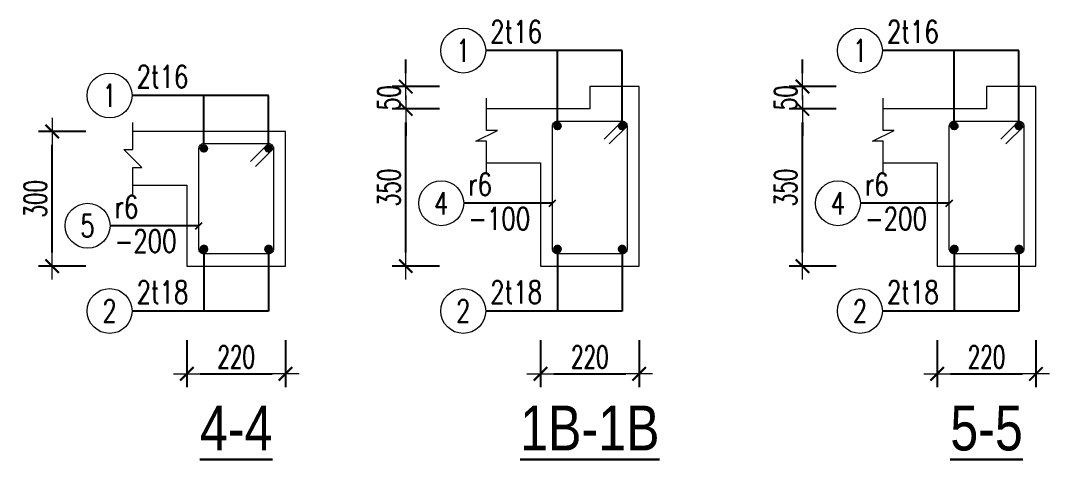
# Model space of a CAD drawing. Header units: millimetres. Extents: x -529861 to -223882, y -171969 to 61504.
# Drawn here: x -374634 to -370051, y -95928 to -93973 of the extents above; entities that cross this region are included whole.
import ezdxf
from ezdxf.enums import TextEntityAlignment as Align

# ---------------------------------------------------------------- set-up
doc = ezdxf.new("R2010")
doc.units = ezdxf.units.MM
doc.header["$LTSCALE"] = 5000
doc.layers.get('Defpoints').update_dxf_attribs({"color": 143})
for name, color, linetype, lineweight in [('kata_dim', 8, 'Continuous', 15), ('kata_net manh', 8, 'Continuous', 5), ('kata_net thay', 4, 'Continuous', 20), ('kata_text', 7, 'Continuous', 30), ('kata_thep chu', 1, 'Continuous', 35), ('kata_thep dai', 220, 'Continuous', 20)]:
    doc.layers.add(name, color=color, linetype=linetype, lineweight=lineweight)
doc.styles.add('kata_text', font='arial.ttf', dxfattribs={"width": 0.8})
doc.styles.add('vnsimpli', font='vnsimli.shx', dxfattribs={"width": 0.65})
doc.dimstyles.new('kata_dim_20', dxfattribs={"dimscale": 20, "dimtxt": 2.5, "dimasz": 1.5, "dimexe": 1.5, "dimexo": 2.5, "dimtad": 1, "dimdec": 0, "dimzin": 0, "dimdsep": 46, "dimtxsty": 'vnsimpli', "dimblk": 'kata_block_ArchTick', "dimcen": 0.09, "dimdle": 1.2, "dimclrd": 8, "dimclre": 8, "dimclrt": 3, "dimadec": 0, "dimazin": 0, "dimtfac": 1, "dimtdec": 0, "dimtix": 1, "dimtofl": 0, "dimtmove": 0, "dimatfit": 3, "dimfxl": 3.75, "dimfxlon": 1, "dimtolj": 1, "dimtzin": 0, "dimarcsym": 0})
doc.dimstyles.new('kata_dim_40', dxfattribs={"dimscale": 40, "dimtxt": 2.5, "dimasz": 1.5, "dimexe": 1.5, "dimexo": 2.5, "dimtad": 1, "dimdec": 0, "dimzin": 0, "dimdsep": 46, "dimtxsty": 'vnsimpli', "dimblk": 'kata_block_ArchTick', "dimcen": 0.09, "dimdle": 1.2, "dimclrd": 8, "dimclre": 8, "dimclrt": 3, "dimadec": 0, "dimazin": 0, "dimtfac": 1, "dimtdec": 0, "dimtix": 1, "dimtofl": 0, "dimtmove": 0, "dimatfit": 3, "dimfxl": 3.75, "dimfxlon": 1, "dimtolj": 1, "dimtzin": 0, "dimarcsym": 0})

# ---------------------------------------------------------------- blocks, each defined once
blk = doc.blocks.new('kata_block_ArchTick')
at = {"color": 8}
blk.add_line((1, 0), (-1, 0), dxfattribs=at)
at = {"color": 8, "const_width": 0.15}
blk.add_lwpolyline([(-0.5, -0.5), (0.5, 0.5)], dxfattribs=at)
blk = doc.blocks.new('*D788')
at = {"layer": 'Defpoints', "color": 0, "linetype": 'ByBlock', "ltscale": 1500, "transparency": 16777216}
for p in [(-373893.6, -95066.3), (-373453.6, -95066.3), (-373453.6, -95546.3)]:
    blk.add_point(p, dxfattribs=at)
at = {"layer": 'kata_dim', "color": 8, "linetype": 'ByBlock', "lineweight": -2, "ltscale": 1500, "transparency": 16777216}
for p, q in [((-373893.6, -95396.3), (-373893.6, -95606.3)), ((-373453.6, -95396.3), (-373453.6, -95606.3)), ((-373833.6, -95546.3), (-373513.6, -95546.3))]:
    blk.add_line(p, q, dxfattribs=at)
at = {"layer": 'kata_dim', "color": 8, "linetype": 'ByBlock', "lineweight": -2, "ltscale": 1500, "transparency": 16777216, "xscale": 60, "yscale": 60, "zscale": 60, "rotation": 180}
blk.add_blockref('kata_block_ArchTick', (-373893.6, -95546.3), dxfattribs=at)
at = {"layer": 'kata_dim', "color": 8, "linetype": 'ByBlock', "lineweight": -2, "ltscale": 1500, "transparency": 16777216, "xscale": 60, "yscale": 60, "zscale": 60}
blk.add_blockref('kata_block_ArchTick', (-373453.6, -95546.3), dxfattribs=at)
at = {"layer": 'kata_dim', "color": 3, "linetype": 'ByBlock', "ltscale": 1500, "transparency": 16777216, "insert": (-373673.6, -95471.3), "char_height": 100, "attachment_point": 5, "style": 'vnsimpli'}
blk.add_mtext('\\A1;220', dxfattribs=at)
blk = doc.blocks.new('kata_block_TD')
at = {"color": 6, "linetype": 'ByBlock', "lineweight": -2, "style": 'kata_text', "width": 0.8}
blk.add_attdef('SECTDET2', text='', height=5, dxfattribs=at).set_placement((0, 7.97), align=Align.CENTER)
at = {"color": 0, "linetype": 'ByBlock', "lineweight": -2, "style": 'kata_text', "width": 0.8}
blk.add_attdef('SECTDET1', text='', height=5, dxfattribs=at).set_placement((0, 1.47), align=Align.CENTER)
blk = doc.blocks.new('*D789')
at = {"layer": 'Defpoints', "color": 0, "linetype": 'ByBlock', "ltscale": 1500, "transparency": 16777216}
for p in [(-374493.6, -94466.3), (-373893.6, -94466.3), (-373893.6, -95066.3)]:
    blk.add_point(p, dxfattribs=at)
at = {"layer": 'kata_dim', "color": 8, "linetype": 'ByBlock', "lineweight": -2, "ltscale": 1500, "transparency": 16777216}
for p, q in [((-374343.6, -94466.3), (-374553.6, -94466.3)), ((-374493.6, -95006.3), (-374493.6, -94526.3)), ((-374343.6, -95066.3), (-374553.6, -95066.3))]:
    blk.add_line(p, q, dxfattribs=at)
at = {"layer": 'kata_dim', "color": 8, "linetype": 'ByBlock', "lineweight": -2, "ltscale": 1500, "transparency": 16777216, "xscale": 60, "yscale": 60, "zscale": 60}
for p, rotation in [((-374493.6, -94466.3), 90), ((-374493.6, -95066.3), 270)]:
    blk.add_blockref('kata_block_ArchTick', p, dxfattribs=dict(at, rotation=rotation))
at = {"layer": 'kata_dim', "color": 3, "linetype": 'ByBlock', "ltscale": 1500, "transparency": 16777216, "insert": (-374568.6, -94766.3), "char_height": 100, "attachment_point": 5, "rotation": 90, "style": 'vnsimpli'}
blk.add_mtext('\\A1;300', dxfattribs=at)
blk = doc.blocks.new('kata_block_THEP')
at = {"layer": 'kata_thep chu', "color": 0}
for p, q in [((-0.5, 0), (0.5, 0)), ((-0.35, 0.35), (0.35, -0.35)), ((0.35, 0.35), (-0.35, -0.35)), ((0, 0.5), (0, -0.5))]:
    blk.add_line(p, q, dxfattribs=at)
at = {"layer": 'kata_thep chu', "color": 0, "const_width": 0.0833}
blk.add_lwpolyline([(-0.5, 0, 1), (0.5, 0, 1), (-0.5, 0, 1)], format="xyb", dxfattribs=at)
blk = doc.blocks.new('*U68')
blk.add_circle((-2.5, 0), 2.5)
at = {"layer": 'kata_text', "color": 3, "style": 'vnsimpli', "width": 0.75}
blk.add_attdef('DK1', (0.5, 0.85), '', height=2.5, dxfattribs=at)
at = {"layer": 'kata_text', "color": 7, "style": 'vnsimpli', "width": 0.75}
blk.add_attdef('SH2', text='', height=2.5, dxfattribs=at).set_placement((-2.5, 0), align=Align.MIDDLE)
blk = doc.blocks.new('*U70')
blk.add_circle((-2.5, 0), 2.5)
at = {"layer": 'kata_text', "color": 3, "style": 'vnsimpli', "width": 0.75}
for tag, p in [('DK1', (0.5, 0.85)), ('KC1', (0.5, -2.97))]:
    blk.add_attdef(tag, p, '', height=2.5, dxfattribs=at)
at = {"layer": 'kata_text', "color": 7, "style": 'vnsimpli', "width": 0.75}
blk.add_attdef('SH2', text='', height=2.5, dxfattribs=at).set_placement((-2.5, 0), align=Align.MIDDLE)
blk = doc.blocks.new('*D794')
at = {"layer": 'Defpoints', "color": 0, "linetype": 'ByBlock', "ltscale": 1500, "transparency": 16777216}
for p in [(-372318.2, -95066.3), (-371878.2, -95066.3), (-371878.2, -95546.3)]:
    blk.add_point(p, dxfattribs=at)
at = {"layer": 'kata_dim', "color": 8, "linetype": 'ByBlock', "lineweight": -2, "ltscale": 1500, "transparency": 16777216}
for p, q in [((-372318.2, -95396.3), (-372318.2, -95606.3)), ((-371878.2, -95396.3), (-371878.2, -95606.3)), ((-372258.2, -95546.3), (-371938.2, -95546.3))]:
    blk.add_line(p, q, dxfattribs=at)
at = {"layer": 'kata_dim', "color": 8, "linetype": 'ByBlock', "lineweight": -2, "ltscale": 1500, "transparency": 16777216, "xscale": 60, "yscale": 60, "zscale": 60, "rotation": 180}
blk.add_blockref('kata_block_ArchTick', (-372318.2, -95546.3), dxfattribs=at)
at = {"layer": 'kata_dim', "color": 8, "linetype": 'ByBlock', "lineweight": -2, "ltscale": 1500, "transparency": 16777216, "xscale": 60, "yscale": 60, "zscale": 60}
blk.add_blockref('kata_block_ArchTick', (-371878.2, -95546.3), dxfattribs=at)
at = {"layer": 'kata_dim', "color": 3, "linetype": 'ByBlock', "ltscale": 1500, "transparency": 16777216, "insert": (-372098.2, -95471.3), "char_height": 100, "attachment_point": 5, "style": 'vnsimpli'}
blk.add_mtext('\\A1;220', dxfattribs=at)
blk = doc.blocks.new('*D795')
at = {"layer": 'Defpoints', "color": 0, "linetype": 'ByBlock', "ltscale": 1500, "transparency": 16777216}
for p in [(-372918.2, -94366.3), (-372328.2, -94366.3), (-372318.2, -95066.3)]:
    blk.add_point(p, dxfattribs=at)
at = {"layer": 'kata_dim', "color": 8, "linetype": 'ByBlock', "lineweight": -2, "ltscale": 1500, "transparency": 16777216}
for p, q in [((-372768.2, -94366.3), (-372978.2, -94366.3)), ((-372918.2, -95006.3), (-372918.2, -94426.3)), ((-372768.2, -95066.3), (-372978.2, -95066.3))]:
    blk.add_line(p, q, dxfattribs=at)
at = {"layer": 'kata_dim', "color": 8, "linetype": 'ByBlock', "lineweight": -2, "ltscale": 1500, "transparency": 16777216, "xscale": 60, "yscale": 60, "zscale": 60}
for p, rotation in [((-372918.2, -94366.3), 90), ((-372918.2, -95066.3), 270)]:
    blk.add_blockref('kata_block_ArchTick', p, dxfattribs=dict(at, rotation=rotation))
at = {"layer": 'kata_dim', "color": 3, "linetype": 'ByBlock', "ltscale": 1500, "transparency": 16777216, "insert": (-372993.2, -94716.3), "char_height": 100, "attachment_point": 5, "rotation": 90, "style": 'vnsimpli'}
blk.add_mtext('\\A1;350', dxfattribs=at)
blk = doc.blocks.new('*D796')
at = {"layer": 'Defpoints', "color": 0, "linetype": 'ByBlock', "ltscale": 1500, "transparency": 16777216}
for p in [(-372918.2, -94266.3), (-372098.2, -94266.3), (-372328.2, -94366.3)]:
    blk.add_point(p, dxfattribs=at)
at = {"layer": 'kata_dim', "color": 8, "linetype": 'ByBlock', "lineweight": -2, "ltscale": 1500, "transparency": 16777216}
for p, q in [((-372918.2, -94206.3), (-372918.2, -94146.3)), ((-372768.2, -94266.3), (-372978.2, -94266.3)), ((-372768.2, -94366.3), (-372978.2, -94366.3)), ((-372918.2, -94426.3), (-372918.2, -94486.3))]:
    blk.add_line(p, q, dxfattribs=at)
at = {"layer": 'kata_dim', "color": 8, "linetype": 'ByBlock', "lineweight": -2, "ltscale": 1500, "transparency": 16777216, "xscale": 60, "yscale": 60, "zscale": 60}
for p, rotation in [((-372918.2, -94266.3), 270), ((-372918.2, -94366.3), 90)]:
    blk.add_blockref('kata_block_ArchTick', p, dxfattribs=dict(at, rotation=rotation))
at = {"layer": 'kata_dim', "color": 3, "linetype": 'ByBlock', "ltscale": 1500, "transparency": 16777216, "insert": (-372993.2, -94316.3), "char_height": 100, "attachment_point": 5, "rotation": 90, "style": 'vnsimpli'}
blk.add_mtext('\\A1;50', dxfattribs=at)
blk = doc.blocks.new('*D798')
at = {"layer": 'Defpoints', "color": 0, "linetype": 'ByBlock', "ltscale": 1500, "transparency": 16777216}
for p in [(-370550.6, -95066.3), (-370110.6, -95066.3), (-370110.6, -95546.3)]:
    blk.add_point(p, dxfattribs=at)
at = {"layer": 'kata_dim', "color": 8, "linetype": 'ByBlock', "lineweight": -2, "ltscale": 1500, "transparency": 16777216}
for p, q in [((-370550.6, -95396.3), (-370550.6, -95606.3)), ((-370110.6, -95396.3), (-370110.6, -95606.3)), ((-370490.6, -95546.3), (-370170.6, -95546.3))]:
    blk.add_line(p, q, dxfattribs=at)
at = {"layer": 'kata_dim', "color": 8, "linetype": 'ByBlock', "lineweight": -2, "ltscale": 1500, "transparency": 16777216, "xscale": 60, "yscale": 60, "zscale": 60, "rotation": 180}
blk.add_blockref('kata_block_ArchTick', (-370550.6, -95546.3), dxfattribs=at)
at = {"layer": 'kata_dim', "color": 8, "linetype": 'ByBlock', "lineweight": -2, "ltscale": 1500, "transparency": 16777216, "xscale": 60, "yscale": 60, "zscale": 60}
blk.add_blockref('kata_block_ArchTick', (-370110.6, -95546.3), dxfattribs=at)
at = {"layer": 'kata_dim', "color": 3, "linetype": 'ByBlock', "ltscale": 1500, "transparency": 16777216, "insert": (-370330.6, -95471.3), "char_height": 100, "attachment_point": 5, "style": 'vnsimpli'}
blk.add_mtext('\\A1;220', dxfattribs=at)
blk = doc.blocks.new('*D799')
at = {"layer": 'Defpoints', "color": 0, "linetype": 'ByBlock', "ltscale": 1500, "transparency": 16777216}
for p in [(-371150.6, -94366.3), (-370560.6, -94366.3), (-370550.6, -95066.3)]:
    blk.add_point(p, dxfattribs=at)
at = {"layer": 'kata_dim', "color": 8, "linetype": 'ByBlock', "lineweight": -2, "ltscale": 1500, "transparency": 16777216}
for p, q in [((-371000.6, -94366.3), (-371210.6, -94366.3)), ((-371150.6, -95006.3), (-371150.6, -94426.3)), ((-371000.6, -95066.3), (-371210.6, -95066.3))]:
    blk.add_line(p, q, dxfattribs=at)
at = {"layer": 'kata_dim', "color": 8, "linetype": 'ByBlock', "lineweight": -2, "ltscale": 1500, "transparency": 16777216, "xscale": 60, "yscale": 60, "zscale": 60}
for p, rotation in [((-371150.6, -94366.3), 90), ((-371150.6, -95066.3), 270)]:
    blk.add_blockref('kata_block_ArchTick', p, dxfattribs=dict(at, rotation=rotation))
at = {"layer": 'kata_dim', "color": 3, "linetype": 'ByBlock', "ltscale": 1500, "transparency": 16777216, "insert": (-371225.6, -94716.3), "char_height": 100, "attachment_point": 5, "rotation": 90, "style": 'vnsimpli'}
blk.add_mtext('\\A1;350', dxfattribs=at)
blk = doc.blocks.new('*D797')
at = {"layer": 'Defpoints', "color": 0, "linetype": 'ByBlock', "ltscale": 1500, "transparency": 16777216}
for p in [(-371150.6, -94266.3), (-370330.6, -94266.3), (-370560.6, -94366.3)]:
    blk.add_point(p, dxfattribs=at)
at = {"layer": 'kata_dim', "color": 8, "linetype": 'ByBlock', "lineweight": -2, "ltscale": 1500, "transparency": 16777216}
for p, q in [((-371150.6, -94206.3), (-371150.6, -94146.3)), ((-371000.6, -94266.3), (-371210.6, -94266.3)), ((-371000.6, -94366.3), (-371210.6, -94366.3)), ((-371150.6, -94426.3), (-371150.6, -94486.3))]:
    blk.add_line(p, q, dxfattribs=at)
at = {"layer": 'kata_dim', "color": 8, "linetype": 'ByBlock', "lineweight": -2, "ltscale": 1500, "transparency": 16777216, "xscale": 60, "yscale": 60, "zscale": 60}
for p, rotation in [((-371150.6, -94266.3), 270), ((-371150.6, -94366.3), 90)]:
    blk.add_blockref('kata_block_ArchTick', p, dxfattribs=dict(at, rotation=rotation))
at = {"layer": 'kata_dim', "color": 3, "linetype": 'ByBlock', "ltscale": 1500, "transparency": 16777216, "insert": (-371225.6, -94316.3), "char_height": 100, "attachment_point": 5, "rotation": 90, "style": 'vnsimpli'}
blk.add_mtext('\\A1;50', dxfattribs=at)

msp = doc.modelspace()

# ---------------------------------------------------------------- linework, layer by layer
at = {"layer": 'kata_dim', "linetype": 'ByBlock', "ltscale": 1500}
msp.add_lwpolyline([(-374133.55, -94746.34), (-374133.55, -94626.34), (-374093.55, -94626.34), (-374173.55, -94546.34), (-374133.55, -94546.34), (-374133.55, -94426.34)], dxfattribs=at)
at = {"layer": 'kata_net manh', "linetype": 'ByBlock', "ltscale": 1500}
for points in [[(-372558.15, -94654.34), (-372558.15, -94510.34), (-372606.15, -94510.34), (-372510.15, -94462.34), (-372558.15, -94462.34), (-372558.15, -94318.34)], [(-370790.6, -94654.34), (-370790.6, -94510.34), (-370838.6, -94510.34), (-370742.6, -94462.34), (-370790.6, -94462.34), (-370790.6, -94318.34)]]:
    msp.add_lwpolyline(points, dxfattribs=at)
at = {"layer": 'kata_net thay', "linetype": 'ByBlock', "ltscale": 1500}
for points in [[(-372558.15, -94606.34), (-372318.15, -94606.34), (-372318.15, -95066.34), (-371878.15, -95066.34), (-371878.15, -94266.34), (-372098.15, -94266.34)], [(-371878.15, -94266.34), (-372098.15, -94266.34), (-372098.15, -94366.34), (-372558.15, -94366.34)], [(-370790.6, -94606.34), (-370550.6, -94606.34), (-370550.6, -95066.34), (-370110.6, -95066.34), (-370110.6, -94266.34), (-370330.6, -94266.34)], [(-370110.6, -94266.34), (-370330.6, -94266.34), (-370330.6, -94366.34), (-370790.6, -94366.34)], [(-374133.55, -94706.34), (-373893.55, -94706.34), (-373893.55, -95066.34), (-373453.55, -95066.34), (-373453.55, -94466.34), (-373893.55, -94466.34), (-373893.55, -94466.34), (-374133.55, -94466.34)]]:
    msp.add_lwpolyline(points, dxfattribs=at)
at = {"layer": 'kata_thep dai', "linetype": 'ByBlock', "ltscale": 1500}
for points in [[(-372034.15, -94500.34), (-371954.15, -94420.34, -0.4142136), (-371932.15, -94442.34), (-371932.15, -94990.34, -0.4142136), (-371954.15, -95012.34), (-372242.15, -95012.34, -0.4142136), (-372264.15, -94990.34), (-372264.15, -94442.34, -0.4142136), (-372242.15, -94420.34), (-371954.15, -94420.34, -0.4142136), (-371932.15, -94442.34), (-372012.15, -94522.34)], [(-370266.6, -94500.34), (-370186.6, -94420.34, -0.4142136), (-370164.6, -94442.34), (-370164.6, -94990.34, -0.4142136), (-370186.6, -95012.34), (-370474.6, -95012.34, -0.4142136), (-370496.6, -94990.34), (-370496.6, -94442.34, -0.4142136), (-370474.6, -94420.34), (-370186.6, -94420.34, -0.4142136), (-370164.6, -94442.34), (-370244.6, -94522.34)], [(-373609.55, -94600.34), (-373529.55, -94520.34, -0.4142136), (-373507.55, -94542.34), (-373507.55, -94990.34, -0.4142136), (-373529.55, -95012.34), (-373817.55, -95012.34, -0.4142136), (-373839.55, -94990.34), (-373839.55, -94542.34, -0.4142136), (-373817.55, -94520.34), (-373529.55, -94520.34, -0.4142136), (-373507.55, -94542.34), (-373587.55, -94622.34)]]:
    msp.add_lwpolyline(points, format="xyb", dxfattribs=at)

# ---------------------------------------------------------------- block references
at = {"layer": 'kata_net manh', "linetype": 'ByBlock', "ltscale": 1500, "xscale": 40, "yscale": 40, "zscale": 40}
for name, p, values in [('*U68', (-372562.15, -94106.34), {'SH2': '1', 'DK1': '2t16'}), ('*U68', (-370794.6, -94106.34), {'SH2': '1', 'DK1': '2t16'}), ('*U68', (-374137.55, -94306.34), {'SH2': '1', 'DK1': '2t16'}), ('*U70', (-372660.15, -94786.34), {'SH2': '4', 'DK1': 'r6', 'KC1': '-100'}), ('*U70', (-370892.6, -94786.34), {'SH2': '4', 'DK1': 'r6', 'KC1': '-200'}), ('*U70', (-374235.55, -94886.34), {'SH2': '5', 'DK1': 'r6', 'KC1': '-200'}), ('*U68', (-374137.55, -95266.34), {'SH2': '2', 'DK1': '2t18'}), ('*U68', (-372562.15, -95266.34), {'SH2': '2', 'DK1': '2t18'}), ('*U68', (-370794.6, -95266.34), {'SH2': '2', 'DK1': '2t18'})]:
    msp.add_blockref(name, p, dxfattribs=at).add_auto_attribs(values)
at = {"layer": 'kata_text', "linetype": 'ByBlock', "ltscale": 1500}
ref = msp.add_blockref('kata_block_TD', (-373673.55, -95946.34), dxfattribs=dict(at, xscale=40, yscale=40, zscale=40))
ref.add_attrib('SECTDET1', '%%u4-4', dxfattribs={"layer": '0', "color": 0, "linetype": 'ByBlock', "lineweight": -2, "height": 200, "style": 'kata_text', "width": 0.8}).set_placement((-373673.55, -95887.51), align=Align.CENTER)
ref = msp.add_blockref('kata_block_TD', (-372098.15, -95946.34), dxfattribs=dict(at, xscale=40, yscale=40, zscale=40))
ref.add_attrib('SECTDET1', '%%u1B-1B', dxfattribs={"layer": '0', "color": 0, "linetype": 'ByBlock', "lineweight": -2, "height": 200, "style": 'kata_text', "width": 0.8}).set_placement((-372098.15, -95887.51), align=Align.CENTER)
ref = msp.add_blockref('kata_block_TD', (-370330.6, -95946.34), dxfattribs=dict(at, xscale=40, yscale=40, zscale=40))
ref.add_attrib('SECTDET1', '%%u5-5', dxfattribs={"layer": '0', "color": 0, "linetype": 'ByBlock', "lineweight": -2, "height": 200, "style": 'kata_text', "width": 0.8}).set_placement((-370330.6, -95887.51), align=Align.CENTER)
at = {"layer": 'kata_thep chu', "linetype": 'ByBlock', "ltscale": 1500}
for p, xscale, yscale, zscale in [((-372242.15, -94442.34), 32, 32, 32), ((-371954.15, -94442.34), 32, 32, 32), ((-370474.6, -94442.34), 32, 32, 32), ((-370186.6, -94442.34), 32, 32, 32), ((-373817.55, -94542.34), 32, 32, 32), ((-373529.55, -94542.34), 32, 32, 32), ((-373817.55, -94990.34), 36, 36, 36), ((-373529.55, -94990.34), 36, 36, 36), ((-372242.15, -94990.34), 36, 36, 36), ((-371954.15, -94990.34), 36, 36, 36), ((-370474.6, -94990.34), 36, 36, 36), ((-370186.6, -94990.34), 36, 36, 36)]:
    msp.add_blockref('kata_block_THEP', p, dxfattribs=dict(at, xscale=xscale, yscale=yscale, zscale=zscale))

# ---------------------------------------------------------------- dimensions: what is measured, and where the dimension line sits
at = {"layer": 'kata_dim', "linetype": 'ByBlock', "ltscale": 1500}
for base, p1, p2, picture, middle in [((-372918.15, -94266.34), (-372328.15, -94366.34), (-372098.15, -94266.34), '*D796', (-372993.15, -94316.34)), ((-371150.6, -94266.34), (-370560.6, -94366.34), (-370330.6, -94266.34), '*D797', (-371225.6, -94316.34)), ((-372918.15, -94366.34), (-372318.15, -95066.34), (-372328.15, -94366.34), '*D795', (-372993.15, -94716.34)), ((-371150.6, -94366.34), (-370550.6, -95066.34), (-370560.6, -94366.34), '*D799', (-371225.6, -94716.34)), ((-374493.55, -94466.34), (-373893.55, -95066.34), (-373893.55, -94466.34), '*D789', (-374568.55, -94766.34))]:
    dim = msp.add_linear_dim(base=base, p1=p1, p2=p2, angle=270, dimstyle='kata_dim_40', override={"dimlfac": 0.5}, dxfattribs=at)
    dim.commit()
    dim.dimension.update_dxf_attribs({"geometry": picture, "text_midpoint": middle})
for base, p1, p2, picture, middle in [((-373453.55, -95546.34), (-373893.55, -95066.34), (-373453.55, -95066.34), '*D788', (-373673.55, -95471.34)), ((-371878.15, -95546.34), (-372318.15, -95066.34), (-371878.15, -95066.34), '*D794', (-372098.15, -95471.34)), ((-370110.6, -95546.34), (-370550.6, -95066.34), (-370110.6, -95066.34), '*D798', (-370330.6, -95471.34))]:
    dim = msp.add_linear_dim(base=base, p1=p1, p2=p2, dimstyle='kata_dim_40', override={"dimlfac": 0.5}, dxfattribs=at)
    dim.commit()
    dim.dimension.update_dxf_attribs({"geometry": picture, "text_midpoint": middle})

# ---------------------------------------------------------------- leaders
at = {"layer": 'kata_net manh', "linetype": 'ByBlock', "ltscale": 1500}
for points, override in [([(-372242.15, -94442.34), (-372242.15, -94106.34), (-372562.15, -94106.34)], {"dimldrblk": 'DotBlank'}), ([(-371954.15, -94442.34), (-371954.15, -94106.34), (-372562.15, -94106.34)], {"dimldrblk": 'DotBlank'}), ([(-370474.6, -94442.34), (-370474.6, -94106.34), (-370794.6, -94106.34)], {"dimldrblk": 'DotBlank'}), ([(-370186.6, -94442.34), (-370186.6, -94106.34), (-370794.6, -94106.34)], {"dimldrblk": 'DotBlank'}), ([(-373817.55, -94542.34), (-373817.55, -94306.34), (-374137.55, -94306.34)], {"dimldrblk": 'DotBlank'}), ([(-373529.55, -94542.34), (-373529.55, -94306.34), (-374137.55, -94306.34)], {"dimldrblk": 'DotBlank'}), ([(-372264.15, -94786.34), (-372660.15, -94786.34)], {"dimldrblk": 'Oblique'}), ([(-370496.6, -94786.34), (-370892.6, -94786.34)], {"dimldrblk": 'Oblique'}), ([(-373839.55, -94886.34), (-374235.55, -94886.34)], {"dimldrblk": 'Oblique'}), ([(-373817.55, -94990.34), (-373817.55, -95266.34), (-374137.55, -95266.34)], {"dimldrblk": 'DotBlank'}), ([(-373529.55, -94990.34), (-373529.55, -95266.34), (-374137.55, -95266.34)], {"dimldrblk": 'DotBlank'}), ([(-372242.15, -94990.34), (-372242.15, -95266.34), (-372562.15, -95266.34)], {"dimldrblk": 'DotBlank'}), ([(-371954.15, -94990.34), (-371954.15, -95266.34), (-372562.15, -95266.34)], {"dimldrblk": 'DotBlank'}), ([(-370474.6, -94990.34), (-370474.6, -95266.34), (-370794.6, -95266.34)], {"dimldrblk": 'DotBlank'}), ([(-370186.6, -94990.34), (-370186.6, -95266.34), (-370794.6, -95266.34)], {"dimldrblk": 'DotBlank'})]:
    msp.add_leader(points, dimstyle='kata_dim_20', override=override, dxfattribs=at)

doc.saveas('drawing.dxf')
